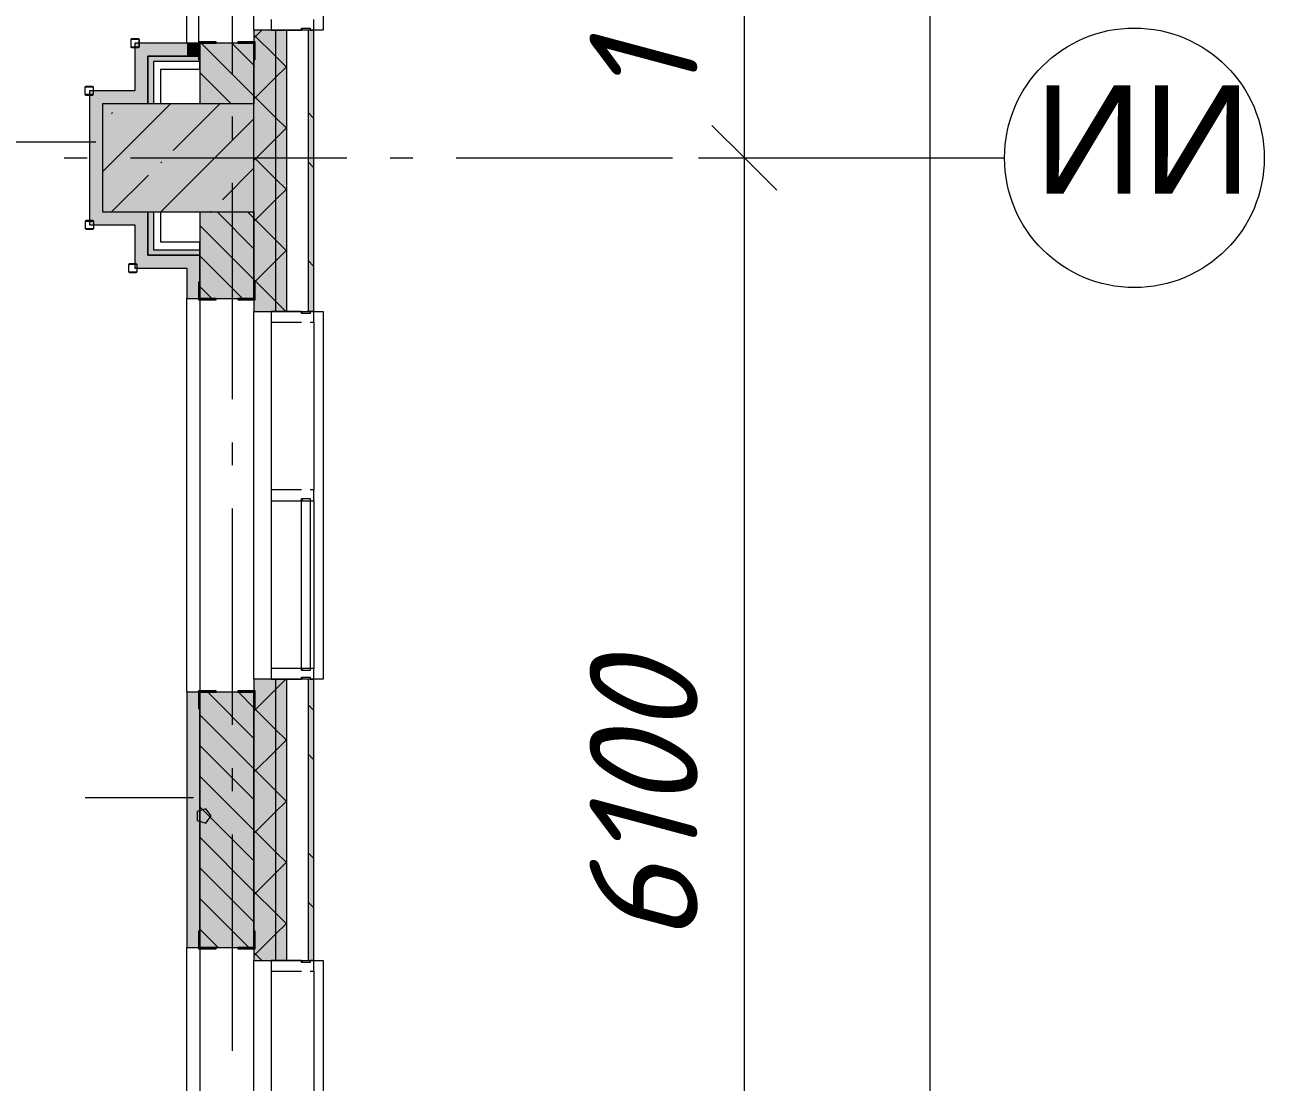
# Model space of a CAD drawing. Header units: millimetres. Extents: x -537608 to 253996, y -217170 to 186033.
# Drawn here: x -265585 to -259858, y -152972 to -148085 of the extents above; entities that cross this region are included whole.
import ezdxf

# ---------------------------------------------------------------- set-up
doc = ezdxf.new("R2010")
doc.units = ezdxf.units.MM
doc.layers.add('PDF _Геометрия', color=7, linetype='Continuous')
doc.layers.add('PDF _Текст', color=7, linetype='Continuous')
doc.layers.add('PDF _Сплошная заливка', color=7, linetype='Continuous', true_color=0xffffff)
doc.styles.add('PDF ArialMT', font='arial.ttf')
doc.styles.add('PDF ISOCPEUR Italic', font='isocpeui.ttf')

msp = doc.modelspace()

# ---------------------------------------------------------------- hatches: boundary and pattern name
at = {"layer": 'PDF _Сплошная заливка', "transparency": 33554559}
h = msp.add_hatch(color=256, dxfattribs=at)
h.paths.add_polyline_path([(-264249.1643, -212249.6591), (-264249.1643, -211209.6571), (-264276.1645, -211209.6571), (-264276.1645, -212249.6591)], flags=0)
h.paths.add_polyline_path([(-264249.1643, -209509.6581), (-264249.1643, -208314.6563), (-264276.1645, -208314.6563), (-264276.1645, -209509.6581)], flags=0)
h.paths.add_polyline_path([(-264249.1643, -206614.6531), (-264249.1643, -205314.6559), (-264276.1645, -205314.6559), (-264276.1645, -206614.6531)], flags=0)
h.paths.add_polyline_path([(-264249.1643, -203614.6527), (-264249.1643, -202299.6538), (-264276.1645, -202299.6538), (-264276.1645, -203614.6527)], flags=0)
h.paths.add_polyline_path([(-264276.1645, -200599.6527), (-264249.1643, -200599.6527), (-264249.1643, -199299.6513), (-264276.1645, -199299.6513), (-264276.1645, -200341.7158)], flags=0)
h.paths.add_polyline_path([(-264249.1643, -197599.6523), (-264249.1643, -196299.6509), (-264276.1645, -196299.6509), (-264276.1645, -197599.6523)], flags=0)
h.paths.add_polyline_path([(-264249.1643, -194599.6499), (-264249.1643, -193299.6505), (-264276.1645, -193299.6505), (-264276.1645, -194599.6499)], flags=0)
h.paths.add_polyline_path([(-264249.1643, -164629.6389), (-264249.1643, -162496.6379), (-264276.1645, -162496.6379), (-264276.1645, -164629.6389)], flags=0)
h.paths.add_polyline_path([(-264249.1643, -160696.6375), (-264249.1643, -160196.6364), (-264276.1645, -160196.6364), (-264276.1645, -160696.6375)], flags=0)
h.paths.add_polyline_path([(-264249.1643, -158906.6365), (-264249.1643, -154109.6348), (-264276.1645, -154109.6348), (-264276.1645, -158906.6365)], flags=0)
h.paths.add_polyline_path([(-264276.1645, -152409.6337), (-264249.1643, -152409.6337), (-264249.1643, -151109.6323), (-264276.1645, -151109.6323), (-264276.1645, -151128.1219)], flags=0)
h.paths.add_polyline_path([(-264249.1643, -149409.6334), (-264249.1643, -148109.6319), (-264276.1645, -148109.6319), (-264276.1645, -149409.6334)], flags=0)
h.paths.add_polyline_path([(-264249.1643, -146409.6309), (-264249.1643, -145109.6316), (-264276.1645, -145109.6316), (-264276.1645, -146409.6309)], flags=0)
h.paths.add_polyline_path([(-264249.1643, -143409.6305), (-264249.1643, -142182.8231), (-264276.1645, -142182.8231), (-264276.1645, -143409.6305)], flags=0)
h.paths.add_polyline_path([(-264276.1645, -140462.8232), (-264249.1643, -140462.8232), (-264249.1643, -139159.6289), (-264276.1645, -139159.6289), (-264276.1645, -139716.2732)], flags=0)
h.paths.add_polyline_path([(-264249.1643, -137459.6279), (-264249.1643, -136159.6286), (-264276.1645, -136159.6286), (-264276.1645, -137459.6279)], flags=0)
h.paths.add_polyline_path([(-264249.1643, -134459.6275), (-264249.1643, -133159.626), (-264276.1645, -133159.626), (-264276.1645, -134459.6275)], flags=0)
h.paths.add_polyline_path([(-264276.1645, -131459.625), (-264249.1643, -131459.625), (-264249.1643, -124122.6244), (-264276.1645, -124122.6244), (-264276.1645, -131157.3868)], flags=0)
h = msp.add_hatch(color=256, dxfattribs=at)
h.paths.add_polyline_path([(-264376.1639, -212099.6584), (-264376.1639, -211209.6571), (-264426.1641, -211209.6571), (-264426.1641, -212099.6584)], flags=0)
h.paths.add_polyline_path([(-264426.1641, -209509.6581), (-264376.1639, -209509.6581), (-264376.1639, -208314.6563), (-264426.1641, -208314.6563), (-264426.1641, -208900.6001)], flags=0)
h.paths.add_polyline_path([(-264376.1639, -206614.6531), (-264376.1639, -205314.6559), (-264426.1641, -205314.6559), (-264426.1641, -206614.6531)], flags=0)
h.paths.add_polyline_path([(-264376.1639, -203614.6527), (-264376.1639, -202299.6538), (-264426.1641, -202299.6538), (-264426.1641, -203614.6527)], flags=0)
h.paths.add_polyline_path([(-264426.1641, -200599.6527), (-264376.1639, -200599.6527), (-264376.1639, -199299.6513), (-264426.1641, -199299.6513), (-264426.1641, -200341.7158)], flags=0)
h.paths.add_polyline_path([(-264426.1641, -197599.6523), (-264376.1639, -197599.6523), (-264376.1639, -196299.6509), (-264426.1641, -196299.6509), (-264426.1641, -196775.5142)], flags=0)
h.paths.add_polyline_path([(-264376.1639, -194599.6499), (-264376.1639, -193299.6505), (-264426.1641, -193299.6505), (-264426.1641, -194599.6499)], flags=0)
h.paths.add_polyline_path([(-264376.1639, -164629.6389), (-264376.1639, -162496.6379), (-264426.1641, -162496.6379), (-264426.1641, -164629.6389)], flags=0)
h.paths.add_polyline_path([(-264376.1639, -160696.6375), (-264376.1639, -160196.6364), (-264426.1641, -160196.6364), (-264426.1641, -160696.6375)], flags=0)
h.paths.add_polyline_path([(-264376.1639, -158906.6365), (-264376.1639, -154109.6348), (-264426.1641, -154109.6348), (-264426.1641, -158906.6365)], flags=0)
h.paths.add_polyline_path([(-264426.1641, -152409.6337), (-264376.1639, -152409.6337), (-264376.1639, -151109.6323), (-264426.1641, -151109.6323), (-264426.1641, -151128.1219)], flags=0)
h.paths.add_polyline_path([(-264376.1639, -149409.6334), (-264376.1639, -148109.6319), (-264426.1641, -148109.6319), (-264426.1641, -149409.6334)], flags=0)
h.paths.add_polyline_path([(-264426.1641, -146409.6309), (-264376.1639, -146409.6309), (-264376.1639, -145109.6316), (-264426.1641, -145109.6316), (-264426.1641, -145422.1975)], flags=0)
h.paths.add_polyline_path([(-264426.1641, -143409.6305), (-264376.1639, -143409.6305), (-264376.1639, -142182.8231), (-264426.1641, -142182.8231), (-264426.1641, -142569.2354)], flags=0)
h.paths.add_polyline_path([(-264376.1639, -140462.8232), (-264376.1639, -139159.6289), (-264426.1641, -139159.6289), (-264426.1641, -140462.8232)], flags=0)
h.paths.add_polyline_path([(-264376.1639, -137459.6279), (-264376.1639, -136159.6286), (-264426.1641, -136159.6286), (-264426.1641, -137459.6279)], flags=0)
h.paths.add_polyline_path([(-264376.1639, -134459.6275), (-264376.1639, -133159.626), (-264426.1641, -133159.626), (-264426.1641, -134459.6275)], flags=0)
h.paths.add_polyline_path([(-264426.1641, -131459.625), (-264376.1639, -131459.625), (-264376.1639, -124249.6228), (-264426.1641, -124249.6228), (-264426.1641, -131157.3868)], flags=0)
h = msp.add_hatch(color=256, dxfattribs=at)
h.paths.add_polyline_path([(-264526.1645, -211999.658), (-264426.1641, -211999.658), (-264426.1641, -211209.6571), (-264526.1645, -211209.6571), (-264526.1645, -211753.5623)], flags=0)
h.paths.add_polyline_path([(-264526.1645, -209509.6581), (-264426.1641, -209509.6581), (-264426.1641, -208314.6563), (-264526.1645, -208314.6563), (-264526.1645, -208900.6001)], flags=0)
h.paths.add_polyline_path([(-264426.1641, -206614.6531), (-264426.1641, -205314.6559), (-264526.1645, -205314.6559), (-264526.1645, -206614.6531)], flags=0)
h.paths.add_polyline_path([(-264426.1641, -203614.6527), (-264426.1641, -202299.6538), (-264526.1645, -202299.6538), (-264526.1645, -203614.6527)], flags=0)
h.paths.add_polyline_path([(-264426.1641, -200599.6527), (-264426.1641, -199299.6513), (-264526.1645, -199299.6513), (-264526.1645, -200599.6527)], flags=0)
h.paths.add_polyline_path([(-264526.1645, -197599.6523), (-264426.1641, -197599.6523), (-264426.1641, -196299.6509), (-264526.1645, -196299.6509), (-264526.1645, -196775.5142)], flags=0)
h.paths.add_polyline_path([(-264426.1641, -194599.6499), (-264426.1641, -193299.6505), (-264526.1645, -193299.6505), (-264526.1645, -194599.6499)], flags=0)
h.paths.add_polyline_path([(-264526.1645, -164629.6389), (-264426.1641, -164629.6389), (-264426.1641, -162496.6379), (-264526.1645, -162496.6379), (-264526.1645, -163966.4508)], flags=0)
h.paths.add_polyline_path([(-264426.1641, -160696.6375), (-264426.1641, -160196.6364), (-264526.1645, -160196.6364), (-264526.1645, -160696.6375)], flags=0)
h.paths.add_polyline_path([(-264526.1645, -158906.6365), (-264426.1641, -158906.6365), (-264426.1641, -154109.6348), (-264526.1645, -154109.6348), (-264526.1645, -156834.0462)], flags=0)
h.paths.add_polyline_path([(-264426.1641, -152409.6337), (-264426.1641, -151109.6323), (-264526.1645, -151109.6323), (-264526.1645, -152409.6337)], flags=0)
h.paths.add_polyline_path([(-264526.1645, -149409.6334), (-264426.1641, -149409.6334), (-264426.1641, -148109.6319), (-264526.1645, -148109.6319), (-264526.1645, -148949.633)], flags=0)
h.paths.add_polyline_path([(-264426.1641, -146409.6309), (-264426.1641, -145109.6316), (-264526.1645, -145109.6316), (-264526.1645, -146409.6309)], flags=0)
h.paths.add_polyline_path([(-264426.1641, -143409.6305), (-264426.1641, -142182.8231), (-264526.1645, -142182.8231), (-264526.1645, -143409.6305)], flags=0)
h.paths.add_polyline_path([(-264526.1645, -140462.8232), (-264426.1641, -140462.8232), (-264426.1641, -139159.6289), (-264526.1645, -139159.6289), (-264526.1645, -140199.6288)], flags=0)
h.paths.add_polyline_path([(-264526.1645, -137459.6279), (-264426.1641, -137459.6279), (-264426.1641, -136159.6286), (-264526.1645, -136159.6286), (-264526.1645, -136863.3111)], flags=0)
h.paths.add_polyline_path([(-264526.1645, -134459.6275), (-264426.1641, -134459.6275), (-264426.1641, -133159.626), (-264526.1645, -133159.626), (-264526.1645, -134010.3489)], flags=0)
h.paths.add_polyline_path([(-264526.1645, -131459.625), (-264426.1641, -131459.625), (-264426.1641, -124299.6231), (-264526.1645, -124299.6231), (-264526.1645, -131157.3868)], flags=0)
h = msp.add_hatch(color=256, dxfattribs=at)
h.paths.add_polyline_path([(-264526.1645, -154399.6335), (-264526.1645, -154169.6333), (-264776.1645, -154169.6333), (-264774.2269, -154399.6335)], flags=0)
h.paths.add_polyline_path([(-264526.1645, -152349.633), (-264526.1645, -151169.6329), (-264776.1645, -151169.6329), (-264774.2269, -152349.633)], flags=0)
h.paths.add_polyline_path([(-264776.1645, -149349.6327), (-264526.1645, -149349.6327), (-264526.1645, -148949.633), (-264776.1645, -148949.633), (-264776.1645, -149149.6318)], flags=0)
h.paths.add_polyline_path([(-264597.5937, -148449.633), (-264526.1645, -148449.633), (-264526.1645, -148169.6326), (-264776.1645, -148169.6326), (-264774.2269, -148449.633)], flags=0)
h.paths.add_polyline_path([(-264776.1645, -146349.6323), (-264526.1645, -146349.6323), (-264526.1645, -145949.6306), (-264776.1645, -145949.6306), (-264776.1645, -146135.4392)], flags=0)
h.paths.add_polyline_path([(-264615.9083, -145449.6305), (-264526.1645, -145449.6305), (-264526.1645, -145169.6323), (-264776.1645, -145169.6323), (-264774.2269, -145449.6305)], flags=0)
h.paths.add_polyline_path([(-264776.1645, -143349.6298), (-264526.1645, -143349.6298), (-264526.1645, -142234.6296), (-264776.1645, -142234.6296), (-264776.1645, -142569.2354)], flags=0)
h.paths.add_polyline_path([(-264776.1645, -140414.6293), (-264526.1645, -140414.6293), (-264526.1645, -140199.6288), (-264776.1645, -140199.6288)], flags=0)
h.paths.add_polyline_path([(-264776.1645, -139699.6287), (-264526.1645, -139699.6287), (-264526.1645, -139219.6296), (-264776.1645, -139219.6296)], flags=0)
h.paths.add_polyline_path([(-264526.1645, -137399.6293), (-264526.1645, -136849.6291), (-264776.1645, -136849.6291), (-264774.2269, -137399.6293)], flags=0)
h.paths.add_polyline_path([(-264526.1645, -136349.6268), (-264526.1645, -136219.6271), (-264776.1645, -136219.6271), (-264774.2269, -136349.6268), (-264563.5199, -136349.6268)], flags=0)
h.paths.add_polyline_path([(-264776.1645, -134399.6268), (-264526.1645, -134399.6268), (-264526.1645, -133219.6268), (-264776.1645, -133219.6268), (-264776.1645, -134010.3489)], flags=0)
h.paths.add_polyline_path([(-264526.1645, -131399.6264), (-264526.1645, -130999.6269), (-264776.1645, -130999.6269), (-264774.2269, -131399.6264)], flags=0)
h.paths.add_polyline_path([(-264526.1645, -130499.6247), (-264526.1645, -128559.9717), (-264776.1645, -128559.9717), (-264774.2269, -130499.6247)], flags=0)
at = {"layer": 'PDF _Сплошная заливка', "true_color": 0xfef929, "transparency": 33554559}
for points in [[(-264836.1641, -148229.6333), (-264836.1641, -148169.6326), (-265076.1653, -148169.6326), (-265076.1653, -148229.6333), (-265016.1641, -148229.6333)], [(-265016.1641, -148449.633), (-265016.1641, -148389.6323), (-265286.1656, -148389.6323), (-265286.1656, -148449.633), (-265226.1644, -148449.633)], [(-265226.1644, -149009.6338), (-265016.1641, -149009.6338), (-265016.1641, -148949.633), (-265226.1644, -148949.633), (-265226.1644, -148988.4013)]]:
    msp.add_hatch(color=2, dxfattribs=at).paths.add_polyline_path(points)
at = {"layer": 'PDF _Сплошная заливка', "true_color": 0x77b143, "transparency": 33554559}
for points in [[(-264776.1645, -148254.6334), (-264776.1645, -148229.6333), (-264991.1651, -148229.6333), (-264991.1651, -148254.6334), (-264956.1645, -148254.6334)], [(-264836.1641, -149149.6318), (-264776.1645, -149149.6318), (-264776.1645, -149124.6338), (-265016.1641, -149124.6338), (-265016.1641, -149149.6318)]]:
    msp.add_hatch(color=75, dxfattribs=at).paths.add_polyline_path(points)

# ---------------------------------------------------------------- linework, layer by layer
at = {"layer": 'PDF _Геометрия', "lineweight": 9}
for p, q in [((-261401.9804, -212139.656), (-261401.9804, -124259.6211)), ((-264836.1641, -148169.6326), (-264836.1641, -146349.6323)), ((-262260.3263, -148699.6319), (-262260.3263, -146999.633)), ((-264446.1645, -148059.6317), (-264446.1645, -148109.6319)), ((-264306.1643, -148109.6319), (-264306.1643, -148099.6315)), ((-264306.1643, -148099.6315), (-264266.164, -148099.6315)), ((-264266.164, -148099.6315), (-264266.164, -148109.6319)), ((-264249.1643, -148109.6319), (-264249.1643, -148059.6317)), ((-265094.4848, -148150.805), (-265095.6566, -148153.6319)), ((-265095.6566, -148153.6319), (-265095.6566, -148185.6334)), ((-265091.6559, -148149.6317), (-265094.4848, -148150.805)), ((-265093.657, -148153.6319), (-265093.0703, -148152.2174)), ((-265093.657, -148185.6334), (-265093.657, -148153.6319)), ((-265093.0703, -148152.2174), (-265091.6559, -148151.6318)), ((-265059.657, -148149.6317), (-265091.6559, -148149.6317)), ((-265091.6559, -148151.6318), (-265059.657, -148151.6318)), ((-265056.8281, -148150.805), (-265059.657, -148149.6317)), ((-265059.657, -148151.6318), (-265058.2425, -148152.2174)), ((-265058.2425, -148152.2174), (-265057.6569, -148153.6319)), ((-265057.6569, -148153.6319), (-265057.6569, -148185.6334)), ((-265055.6568, -148153.6319), (-265056.8281, -148150.805)), ((-265055.6568, -148185.6334), (-265055.6568, -148153.6319)), ((-264526.1645, -148145.8123), (-264489.9852, -148109.6319)), ((-264426.1641, -148109.6319), (-264526.1645, -148109.6319)), ((-264526.1645, -148109.6319), (-264526.1645, -148449.633)), ((-264426.1641, -148230.4299), (-264526.1645, -148130.4295)), ((-264446.1645, -148109.6319), (-264306.1643, -148109.6319)), ((-264426.1641, -148109.6319), (-264426.1641, -149409.6334)), ((-264376.1639, -148109.6319), (-264426.1641, -148109.6319)), ((-264376.1639, -148109.6319), (-264376.1639, -149409.6334)), ((-264276.1645, -148109.6319), (-264376.1639, -148109.6319)), ((-264276.1645, -148109.6319), (-264276.1645, -149409.6334)), ((-264249.1643, -148109.6319), (-264276.1645, -148109.6319)), ((-264266.164, -148109.6319), (-264249.1643, -148109.6319)), ((-264249.1643, -149409.6334), (-264249.1643, -148109.6319)), ((-265095.6566, -148185.6334), (-265094.4848, -148188.4602)), ((-265094.4848, -148188.4602), (-265091.6559, -148189.6314)), ((-265093.0703, -148187.0457), (-265093.657, -148185.6334)), ((-265091.6559, -148187.6335), (-265093.0703, -148187.0457)), ((-265059.657, -148187.6335), (-265091.6559, -148187.6335)), ((-265091.6559, -148189.6314), (-265059.657, -148189.6314)), ((-264836.1641, -148169.6326), (-265076.1653, -148169.6326)), ((-265076.1653, -148169.6326), (-265076.1653, -148229.6333)), ((-265058.2425, -148187.0457), (-265059.657, -148187.6335)), ((-265059.657, -148189.6314), (-265056.8281, -148188.4602)), ((-265057.6569, -148185.6334), (-265058.2425, -148187.0457)), ((-265056.8281, -148188.4602), (-265055.6568, -148185.6334)), ((-264776.1645, -148169.6326), (-264836.1641, -148169.6326)), ((-264776.1645, -148229.6333), (-264776.1645, -148169.6326)), ((-264776.1645, -148169.6326), (-264776.1645, -148229.6333)), ((-264526.1645, -148169.6326), (-264776.1645, -148169.6326)), ((-264526.1645, -148413.2717), (-264769.8042, -148169.6326)), ((-264526.1645, -148271.8506), (-264628.3825, -148169.6326)), ((-264526.1645, -148449.633), (-264526.1645, -148169.6326)), ((-265076.1653, -148229.6333), (-265076.1653, -148389.6323)), ((-264836.1641, -148229.6333), (-265016.1641, -148229.6333)), ((-265016.1641, -148229.6333), (-265016.1641, -148389.6323)), ((-265016.1641, -148449.633), (-265016.1641, -148229.6333)), ((-265016.1641, -148229.6333), (-264991.1651, -148229.6333)), ((-264991.1651, -148229.6333), (-264956.1645, -148229.6333)), ((-264956.1645, -148254.6334), (-264991.1651, -148254.6334)), ((-264991.1651, -148254.6334), (-264991.1651, -148449.633)), ((-264956.1645, -148229.6333), (-264836.1641, -148229.6333)), ((-264776.1645, -148254.6334), (-264956.1645, -148254.6334)), ((-264776.1645, -148229.6333), (-264836.1641, -148229.6333)), ((-264836.1641, -148229.6333), (-264776.1645, -148229.6333)), ((-264776.1645, -148254.6334), (-264776.1645, -148229.6333)), ((-264776.1645, -148229.6333), (-264776.1645, -148449.633)), ((-264776.1645, -148289.6319), (-264776.1645, -148254.6334)), ((-264376.1639, -148280.4302), (-264426.1641, -148230.4299)), ((-264956.1645, -148449.633), (-264956.1645, -148289.6319)), ((-264956.1645, -148289.6319), (-264776.1645, -148289.6319)), ((-264631.226, -148449.633), (-264776.1645, -148304.694)), ((-264526.1645, -148428.6546), (-264426.1641, -148328.6542)), ((-264426.1641, -148328.6542), (-264376.1639, -148278.654)), ((-265306.3986, -148370.8047), (-265307.5698, -148373.6316)), ((-265307.5698, -148373.6316), (-265307.5698, -148405.6331)), ((-265303.5701, -148369.6335), (-265306.3986, -148370.8047)), ((-265305.5697, -148373.6316), (-265304.984, -148372.2192)), ((-265305.5697, -148405.6331), (-265305.5697, -148373.6316)), ((-265304.984, -148372.2192), (-265303.5701, -148371.6315)), ((-265271.5702, -148369.6335), (-265303.5701, -148369.6335)), ((-265303.5701, -148371.6315), (-265271.5702, -148371.6315)), ((-265268.7413, -148370.8047), (-265271.5702, -148369.6335)), ((-265271.5702, -148371.6315), (-265270.1558, -148372.2192)), ((-265270.1558, -148372.2192), (-265269.5706, -148373.6316)), ((-265269.5706, -148373.6316), (-265269.5706, -148405.6331)), ((-265267.5706, -148373.6316), (-265268.7413, -148370.8047)), ((-265267.5706, -148405.6331), (-265267.5706, -148373.6316)), ((-265307.5698, -148405.6331), (-265306.3986, -148408.4599)), ((-265306.3986, -148408.4599), (-265303.5701, -148409.6332)), ((-265304.984, -148407.0476), (-265305.5697, -148405.6331)), ((-265303.5701, -148407.6332), (-265304.984, -148407.0476)), ((-265271.5702, -148407.6332), (-265303.5701, -148407.6332)), ((-265303.5701, -148409.6332), (-265271.5702, -148409.6332)), ((-265076.1653, -148389.6323), (-265286.1656, -148389.6323)), ((-265286.1656, -148389.6323), (-265286.1656, -148449.633)), ((-265270.1558, -148407.0476), (-265271.5702, -148407.6332)), ((-265271.5702, -148409.6332), (-265268.7413, -148408.4599)), ((-265269.5706, -148405.6331), (-265270.1558, -148407.0476)), ((-265268.7413, -148408.4599), (-265267.5706, -148405.6331)), ((-265016.1641, -148389.6323), (-265016.1641, -148449.633)), ((-264426.1641, -148513.2722), (-264526.1645, -148413.2717)), ((-265286.1656, -148449.633), (-265286.1656, -149009.6338)), ((-265226.1644, -148763.6178), (-264912.1796, -148449.633)), ((-265226.1644, -148449.633), (-265226.1644, -148949.633)), ((-264526.1645, -148449.633), (-265226.1644, -148449.633)), ((-265184.7232, -148494.0786), (-265179.9825, -148489.3356)), ((-264899.5999, -148665.1524), (-264684.0805, -148449.633)), ((-264774.2269, -148448.0528), (-264776.1645, -148446.1151)), ((-264526.1645, -148949.633), (-264526.1645, -148449.633)), ((-264955.9826, -148949.633), (-264526.1645, -148519.815)), ((-264376.1639, -148563.2724), (-264426.1641, -148513.2722)), ((-264526.1645, -148711.4969), (-264426.1641, -148611.4964)), ((-264426.1641, -148611.4964), (-264376.1639, -148561.4962)), ((-265256.1647, -148626.8018), (-266079.8982, -148626.8018)), ((-264956.6252, -148722.1777), (-264951.8834, -148717.4347)), ((-264426.1641, -148796.1145), (-264526.1645, -148696.1141)), ((-262472.4591, -148699.6319), (-262260.3263, -148699.6319)), ((-262260.3263, -154799.6352), (-262260.3263, -148699.6319)), ((-262260.3263, -148699.6319), (-262020.3268, -148699.6319)), ((-265184.0817, -148949.633), (-265013.6495, -148779.2009)), ((-264671.5019, -148893.2515), (-264526.1645, -148747.9141)), ((-264376.1639, -148846.1147), (-264426.1641, -148796.1145)), ((-264426.1641, -148894.3409), (-264376.1639, -148844.3407)), ((-264526.1645, -148994.3392), (-264426.1641, -148894.3409)), ((-265226.1644, -148949.633), (-264526.1645, -148949.633)), ((-265016.1641, -149009.6338), (-265016.1641, -148949.633)), ((-265016.1641, -148949.633), (-265016.1641, -149089.6332)), ((-264991.1651, -148949.633), (-264991.1651, -149089.6332)), ((-264956.1645, -149089.6332), (-264956.1645, -148949.633)), ((-264776.1645, -148949.633), (-264776.1645, -149149.6318)), ((-264727.8834, -148949.633), (-264723.7853, -148945.5338)), ((-264526.1645, -149120.3796), (-264696.9111, -148949.633)), ((-264526.1645, -148978.9584), (-264555.4899, -148949.633)), ((-264526.1645, -149349.6327), (-264526.1645, -148949.633)), ((-264526.1645, -148949.633), (-264526.1645, -149409.6334)), ((-265304.9927, -148990.804), (-265306.1649, -148993.633)), ((-265306.1649, -148993.633), (-265306.1649, -149025.6324)), ((-265302.1648, -148989.6328), (-265304.9927, -148990.804)), ((-265304.1649, -148993.633), (-265303.5793, -148992.2185)), ((-265304.1649, -149025.6324), (-265304.1649, -148993.633)), ((-265303.5793, -148992.2185), (-265302.1648, -148991.6329)), ((-265270.1644, -148989.6328), (-265302.1648, -148989.6328)), ((-265302.1648, -148991.6329), (-265270.1644, -148991.6329)), ((-265286.1656, -149009.6338), (-265226.1644, -149009.6338)), ((-265267.3359, -148990.804), (-265270.1644, -148989.6328)), ((-265270.1644, -148991.6329), (-265268.7504, -148992.2185)), ((-265268.7504, -148992.2185), (-265268.1643, -148993.633)), ((-265268.1643, -148993.633), (-265268.1643, -149025.6324)), ((-265266.1652, -148993.633), (-265267.3359, -148990.804)), ((-265266.1652, -149025.6324), (-265266.1652, -148993.633)), ((-265226.1644, -149009.6338), (-265076.1653, -149009.6338)), ((-265076.1653, -149009.6338), (-265076.1653, -149209.6325)), ((-265016.1641, -149149.6318), (-265016.1641, -149009.6338)), ((-264526.1645, -149261.8008), (-264776.1645, -149011.7996)), ((-264426.1641, -149078.9567), (-264526.1645, -148978.9584)), ((-265306.1649, -149025.6324), (-265304.9927, -149028.4613)), ((-265304.9927, -149028.4613), (-265302.1648, -149029.6326)), ((-265303.5793, -149027.0469), (-265304.1649, -149025.6324)), ((-265302.1648, -149027.6325), (-265303.5793, -149027.0469)), ((-265270.1644, -149027.6325), (-265302.1648, -149027.6325)), ((-265302.1648, -149029.6326), (-265270.1644, -149029.6326)), ((-265268.7504, -149027.0469), (-265270.1644, -149027.6325)), ((-265270.1644, -149029.6326), (-265267.3359, -149028.4613)), ((-265268.1643, -149025.6324), (-265268.7504, -149027.0469)), ((-265267.3359, -149028.4613), (-265266.1652, -149025.6324)), ((-265016.1641, -149089.6332), (-265016.1641, -149124.6338)), ((-265016.1641, -149124.6338), (-265016.1641, -149149.6318)), ((-264991.1651, -149089.6332), (-264991.1651, -149124.6338)), ((-264991.1651, -149124.6338), (-264776.1645, -149124.6338)), ((-264776.1645, -149089.6332), (-264956.1645, -149089.6332)), ((-264776.1645, -149124.6338), (-264776.1645, -149089.6332)), ((-264776.1645, -149149.6318), (-264776.1645, -149124.6338)), ((-264376.1639, -149128.957), (-264426.1641, -149078.9567)), ((-264426.1641, -149177.1831), (-264376.1639, -149127.1829)), ((-265016.1641, -149149.6318), (-264836.1641, -149149.6318)), ((-264836.1641, -149149.6318), (-265016.1641, -149149.6318)), ((-264776.1645, -149149.6318), (-264836.1641, -149149.6318)), ((-264836.1641, -149149.6318), (-264776.1645, -149149.6318)), ((-264776.1645, -149149.6318), (-264776.1645, -149349.6327)), ((-264776.1645, -149349.6327), (-264776.1645, -149149.6318)), ((-264579.7537, -149349.6327), (-264776.1645, -149153.2229)), ((-264526.1645, -149277.1814), (-264426.1641, -149177.1831)), ((-265104.9935, -149190.8049), (-265106.1652, -149193.6339)), ((-265106.1652, -149193.6339), (-265106.1652, -149225.6333)), ((-265106.1652, -149225.6333), (-265104.9935, -149228.4622)), ((-265102.165, -149189.6337), (-265104.9935, -149190.8049)), ((-265104.9935, -149228.4622), (-265102.165, -149229.6335)), ((-265104.1651, -149193.6339), (-265103.5789, -149192.2194)), ((-265104.1651, -149225.6333), (-265104.1651, -149193.6339)), ((-265103.5789, -149227.0477), (-265104.1651, -149225.6333)), ((-265103.5789, -149192.2194), (-265102.165, -149191.6338)), ((-265102.165, -149227.6334), (-265103.5789, -149227.0477)), ((-265070.1645, -149189.6337), (-265102.165, -149189.6337)), ((-265102.165, -149191.6338), (-265070.1645, -149191.6338)), ((-265070.1645, -149227.6334), (-265102.165, -149227.6334)), ((-265102.165, -149229.6335), (-265070.1645, -149229.6335)), ((-265076.1653, -149209.6325), (-265016.1641, -149209.6325)), ((-265067.3366, -149190.8049), (-265070.1645, -149189.6337)), ((-265070.1645, -149191.6338), (-265068.75, -149192.2194)), ((-265068.75, -149227.0477), (-265070.1645, -149227.6334)), ((-265070.1645, -149229.6335), (-265067.3366, -149228.4622)), ((-265068.75, -149192.2194), (-265068.1644, -149193.6339)), ((-265068.1644, -149225.6333), (-265068.75, -149227.0477)), ((-265068.1644, -149193.6339), (-265068.1644, -149225.6333)), ((-265066.1643, -149193.6339), (-265067.3366, -149190.8049)), ((-265067.3366, -149228.4622), (-265066.1643, -149225.6333)), ((-265066.1643, -149225.6333), (-265066.1643, -149193.6339)), ((-265016.1641, -149209.6325), (-264836.1641, -149209.6325)), ((-264836.1641, -149209.6325), (-264836.1641, -149349.6327)), ((-264721.1743, -149349.6327), (-264776.1645, -149294.6419)), ((-264426.1641, -149361.799), (-264526.1645, -149261.8008)), ((-264836.1641, -151169.6329), (-264836.1641, -149349.6327)), ((-264836.1641, -149349.6327), (-264776.1645, -149349.6327)), ((-264776.1645, -149349.6327), (-264526.1645, -149349.6327)), ((-264526.1645, -149409.6334), (-264426.1641, -149409.6334)), ((-264306.1643, -149409.6334), (-264446.1645, -149409.6334)), ((-264446.1645, -149409.6334), (-264446.1645, -149459.6314)), ((-264378.3313, -149409.6334), (-264426.1641, -149361.799)), ((-264426.1641, -149409.6334), (-264376.1639, -149409.6334)), ((-264376.1639, -149409.6334), (-264276.1645, -149409.6334)), ((-264306.1643, -149419.6317), (-264306.1643, -149409.6334)), ((-264276.1645, -149409.6334), (-264249.1643, -149409.6334)), ((-264249.1643, -149409.6334), (-264266.164, -149409.6334)), ((-264266.164, -149409.6334), (-264266.164, -149419.6317)), ((-264249.1643, -149459.6314), (-264249.1643, -149409.6334)), ((-264446.1645, -149459.6314), (-264306.1643, -149459.6314)), ((-264446.1645, -149459.6314), (-264446.1645, -150234.6327)), ((-264266.164, -149419.6317), (-264306.1643, -149419.6317)), ((-264266.164, -149459.6314), (-264249.1643, -149459.6314)), ((-264249.1643, -149459.6314), (-264249.1643, -150234.6327)), ((-264306.1643, -150234.6327), (-264446.1645, -150234.6327)), ((-264446.1645, -150234.6327), (-264446.1645, -150284.6329)), ((-264306.1643, -150284.6329), (-264306.1643, -150274.6325)), ((-264306.1643, -150274.6325), (-264266.164, -150274.6325)), ((-264249.1643, -150234.6327), (-264266.164, -150234.6327)), ((-264266.164, -150274.6325), (-264266.164, -150284.6329)), ((-264249.1643, -150284.6329), (-264249.1643, -150234.6327)), ((-264446.1645, -150284.6329), (-264446.1645, -151059.6321)), ((-264446.1645, -150284.6329), (-264306.1643, -150284.6329)), ((-264306.1643, -151059.6321), (-264306.1643, -150284.6329)), ((-264306.1643, -150284.6329), (-264266.164, -150284.6329)), ((-264266.164, -150284.6329), (-264266.164, -151059.6321)), ((-264266.164, -150284.6329), (-264249.1643, -150284.6329)), ((-264249.1643, -150284.6329), (-264249.1643, -151059.6321)), ((-264306.1643, -151059.6321), (-264446.1645, -151059.6321)), ((-264446.1645, -151059.6321), (-264446.1645, -151109.6323)), ((-264266.164, -151059.6321), (-264306.1643, -151059.6321)), ((-264306.1643, -151069.6325), (-264306.1643, -151059.6321)), ((-264266.164, -151069.6325), (-264306.1643, -151069.6325)), ((-264249.1643, -151059.6321), (-264266.164, -151059.6321)), ((-264266.164, -151059.6321), (-264266.164, -151069.6325)), ((-264249.1643, -151109.6323), (-264249.1643, -151059.6321)), ((-264426.1641, -151109.6323), (-264526.1645, -151109.6323)), ((-264526.1645, -151109.6323), (-264526.1645, -152409.6337)), ((-264446.1645, -151109.6323), (-264306.1643, -151109.6323)), ((-264426.1641, -151157.0813), (-264378.7157, -151109.6323)), ((-264376.1639, -151109.6323), (-264426.1641, -151109.6323)), ((-264426.1641, -151109.6323), (-264426.1641, -152409.6337)), ((-264276.1645, -151109.6323), (-264376.1639, -151109.6323)), ((-264376.1639, -151109.6323), (-264376.1639, -152409.6337)), ((-264306.1643, -151109.6323), (-264306.1643, -151099.6339)), ((-264306.1643, -151099.6339), (-264266.164, -151099.6339)), ((-264249.1643, -151109.6323), (-264276.1645, -151109.6323)), ((-264276.1645, -151109.6323), (-264276.1645, -152409.6337)), ((-264266.164, -151099.6339), (-264266.164, -151109.6323)), ((-264266.164, -151109.6323), (-264249.1643, -151109.6323)), ((-264249.1643, -152409.6337), (-264249.1643, -151109.6323)), ((-264776.1645, -151169.6329), (-264836.1641, -151169.6329)), ((-264836.1641, -151169.6329), (-264836.1641, -152349.633)), ((-264526.1645, -151169.6329), (-264776.1645, -151169.6329)), ((-264776.1645, -151169.6329), (-264776.1645, -152349.633)), ((-264776.1645, -152349.633), (-264776.1645, -151169.6329)), ((-264526.1645, -151383.1221), (-264739.6526, -151169.6329)), ((-264526.1645, -151241.6988), (-264598.2315, -151169.6329)), ((-264526.1645, -151257.0817), (-264426.1641, -151157.0813)), ((-264526.1645, -152349.633), (-264526.1645, -151169.6329)), ((-264426.1641, -151341.6993), (-264526.1645, -151241.6988)), ((-264526.1645, -151524.5432), (-264776.1645, -151274.5422)), ((-264376.1639, -151391.6995), (-264426.1641, -151341.6993)), ((-264526.1645, -151665.9644), (-264776.1645, -151415.9633)), ((-264426.1641, -151439.9257), (-264376.1639, -151389.9255)), ((-264526.1645, -151539.924), (-264426.1641, -151439.9257)), ((-264426.1641, -151624.5437), (-264526.1645, -151524.5432)), ((-264526.1645, -151807.3855), (-264776.1645, -151557.3844)), ((-264376.1639, -151674.5417), (-264426.1641, -151624.5437)), ((-264806.1649, -151658.3989), (-265306.1649, -151658.3989)), ((-264526.1645, -151948.8067), (-264776.1645, -151698.8077)), ((-264426.1641, -151722.768), (-264376.1639, -151672.7677)), ((-264748.8333, -151708.4035), (-264787.9649, -151721.1188)), ((-264787.9649, -151721.1188), (-264787.9649, -151762.2639)), ((-264787.9649, -151762.2639), (-264748.8333, -151774.9771)), ((-264724.6497, -151741.6903), (-264748.8333, -151708.4035)), ((-264748.8333, -151774.9771), (-264724.6497, -151741.6903)), ((-264526.1645, -151822.7684), (-264426.1641, -151722.768)), ((-264426.1641, -151907.386), (-264526.1645, -151807.3855)), ((-264526.1645, -152090.2278), (-264776.1645, -151840.2289)), ((-264376.1639, -151957.3862), (-264426.1641, -151907.386)), ((-264526.1645, -152231.649), (-264776.1645, -151981.65)), ((-264426.1641, -152005.6102), (-264376.1639, -151955.61)), ((-264526.1645, -152105.6107), (-264426.1641, -152005.6102)), ((-264426.1641, -152190.2282), (-264526.1645, -152090.2278)), ((-264549.6016, -152349.633), (-264776.1645, -152123.0711)), ((-264376.1639, -152240.2284), (-264426.1641, -152190.2282)), ((-264691.0238, -152349.633), (-264776.1645, -152264.4923)), ((-264426.1641, -152288.4525), (-264376.1639, -152238.4523)), ((-264526.1645, -152388.4529), (-264426.1641, -152288.4525)), ((-264836.1641, -152349.633), (-264776.1645, -152349.633)), ((-264836.1641, -154169.6333), (-264836.1641, -152349.633)), ((-264776.1645, -152349.633), (-264526.1645, -152349.633)), ((-264489.602, -152409.6337), (-264526.1645, -152373.0701)), ((-264526.1645, -152409.6337), (-264426.1641, -152409.6337)), ((-264306.1643, -152409.6337), (-264446.1645, -152409.6337)), ((-264446.1645, -152409.6337), (-264446.1645, -152459.6339)), ((-264426.1641, -152409.6337), (-264376.1639, -152409.6337)), ((-264376.1639, -152409.6337), (-264276.1645, -152409.6337)), ((-264306.1643, -152419.6342), (-264306.1643, -152409.6337)), ((-264266.164, -152419.6342), (-264306.1643, -152419.6342)), ((-264276.1645, -152409.6337), (-264249.1643, -152409.6337)), ((-264249.1643, -152409.6337), (-264266.164, -152409.6337)), ((-264266.164, -152409.6337), (-264266.164, -152419.6342)), ((-264249.1643, -152459.6339), (-264249.1643, -152409.6337)), ((-264446.1645, -152459.6339), (-264306.1643, -152459.6339)), ((-264446.1645, -152459.6339), (-264446.1645, -153234.6331)), ((-264266.164, -152459.6339), (-264249.1643, -152459.6339)), ((-264249.1643, -152459.6339), (-264249.1643, -153234.6331))]:
    msp.add_line(p, q, dxfattribs=at)
at = {"layer": 'PDF _Геометрия', "color": 9, "lineweight": 9, "true_color": 0xc0c0c0}
for p, q in [((-264782.1649, -146355.6326), (-264782.1649, -148163.6323)), ((-264526.1645, -148109.6319), (-264526.1645, -146409.6309)), ((-264776.1645, -149355.6329), (-264776.1645, -151163.6327)), ((-264526.1645, -151109.6323), (-264526.1645, -149409.6334)), ((-264776.1645, -152355.6333), (-264776.1645, -154163.6352)), ((-264526.1645, -154109.6348), (-264526.1645, -152409.6337))]:
    msp.add_line(p, q, dxfattribs=at)
at = {"layer": 'PDF _Геометрия', "color": 253, "lineweight": 9, "true_color": 0xaaaaaa}
for p, q in [((-264206.1639, -146409.6309), (-264206.1639, -148109.6319)), ((-264626.1644, -148309.2216), (-264626.1644, -147309.2215)), ((-264304.1642, -148099.6315), (-264304.1642, -148109.6319)), ((-264206.1639, -148109.6319), (-264249.1643, -148109.6319)), ((-264626.1644, -148615.0553), (-264626.1644, -148509.2225)), ((-265403.2266, -148699.6319), (-265297.3922, -148699.6319)), ((-265097.393, -148699.6319), (-264097.3934, -148699.6319)), ((-263897.3914, -148699.6319), (-263791.5592, -148699.6319)), ((-263591.5599, -148699.6319), (-262591.5584, -148699.6319)), ((-262391.5583, -148699.6319), (-262285.7242, -148699.6319)), ((-262085.7249, -148699.6319), (-261058.2013, -148699.6319)), ((-264626.1644, -149815.0563), (-264626.1644, -148815.0562)), ((-264304.1642, -149409.6334), (-264304.1642, -149419.6317)), ((-264249.1643, -149409.6334), (-264206.1639, -149409.6334)), ((-264206.1639, -149409.6334), (-264206.1639, -151109.6323)), ((-264626.1644, -150120.89), (-264626.1644, -150015.055)), ((-264304.1642, -150274.6325), (-264304.1642, -150284.6329)), ((-264626.1644, -151320.8888), (-264626.1644, -150320.8887)), ((-264304.1642, -151059.6321), (-264304.1642, -151069.6325)), ((-264304.1642, -151099.6339), (-264304.1642, -151109.6323)), ((-264206.1639, -151109.6323), (-264249.1643, -151109.6323)), ((-264626.1644, -151626.7225), (-264626.1644, -151520.8897)), ((-264626.1644, -152826.7235), (-264626.1644, -151826.7234)), ((-264304.1642, -152409.6337), (-264304.1642, -152419.6342)), ((-264249.1643, -152409.6337), (-264206.1639, -152409.6337)), ((-264206.1639, -152409.6337), (-264206.1639, -154109.6348))]:
    msp.add_line(p, q, dxfattribs=at)
at = {"layer": 'PDF _Геометрия', "color": 253, "lineweight": 20, "true_color": 0xaaaaaa}
for p, q in [((-264701.1642, -148163.6323), (-264782.1649, -148163.6323)), ((-264782.1649, -148163.6323), (-264782.1649, -148244.633)), ((-264776.1645, -148169.6326), (-264701.1642, -148169.6326)), ((-264776.1645, -148244.633), (-264776.1645, -148169.6326)), ((-264701.1642, -148169.6326), (-264701.1642, -148163.6323)), ((-264601.1649, -148163.6323), (-264601.1649, -148169.6326)), ((-264520.1643, -148163.6323), (-264601.1649, -148163.6323)), ((-264601.1649, -148169.6326), (-264526.1645, -148169.6326)), ((-264526.1645, -148169.6326), (-264526.1645, -148244.633)), ((-264520.1643, -148244.633), (-264520.1643, -148163.6323)), ((-264782.1649, -148244.633), (-264776.1645, -148244.633)), ((-264526.1645, -148244.633), (-264520.1643, -148244.633)), ((-264776.1645, -149274.6323), (-264782.1649, -149274.6323)), ((-264782.1649, -149274.6323), (-264782.1649, -149355.6329)), ((-264776.1645, -149349.6327), (-264776.1645, -149274.6323)), ((-264520.1643, -149274.6323), (-264526.1645, -149274.6323)), ((-264526.1645, -149274.6323), (-264526.1645, -149349.6327)), ((-264520.1643, -149355.6329), (-264520.1643, -149274.6323)), ((-264782.1649, -149355.6329), (-264701.1642, -149355.6329)), ((-264701.1642, -149349.6327), (-264776.1645, -149349.6327)), ((-264701.1642, -149355.6329), (-264701.1642, -149349.6327)), ((-264601.1649, -149349.6327), (-264601.1649, -149355.6329)), ((-264526.1645, -149349.6327), (-264601.1649, -149349.6327)), ((-264601.1649, -149355.6329), (-264520.1643, -149355.6329)), ((-264701.1642, -151163.6327), (-264782.1649, -151163.6327)), ((-264782.1649, -151163.6327), (-264782.1649, -151244.6333)), ((-264776.1645, -151169.6329), (-264701.1642, -151169.6329)), ((-264776.1645, -151244.6333), (-264776.1645, -151169.6329)), ((-264701.1642, -151169.6329), (-264701.1642, -151163.6327)), ((-264601.1649, -151163.6327), (-264601.1649, -151169.6329)), ((-264520.1643, -151163.6327), (-264601.1649, -151163.6327)), ((-264601.1649, -151169.6329), (-264526.1645, -151169.6329)), ((-264526.1645, -151169.6329), (-264526.1645, -151244.6333)), ((-264520.1643, -151244.6333), (-264520.1643, -151163.6327)), ((-264782.1649, -151244.6333), (-264776.1645, -151244.6333)), ((-264526.1645, -151244.6333), (-264520.1643, -151244.6333)), ((-264776.1645, -152274.6327), (-264782.1649, -152274.6327)), ((-264782.1649, -152274.6327), (-264782.1649, -152355.6333)), ((-264776.1645, -152349.633), (-264776.1645, -152274.6327)), ((-264520.1643, -152274.6327), (-264526.1645, -152274.6327)), ((-264526.1645, -152274.6327), (-264526.1645, -152349.633)), ((-264520.1643, -152355.6333), (-264520.1643, -152274.6327)), ((-264782.1649, -152355.6333), (-264701.1642, -152355.6333)), ((-264701.1642, -152349.633), (-264776.1645, -152349.633)), ((-264701.1642, -152355.6333), (-264701.1642, -152349.633)), ((-264601.1649, -152349.633), (-264601.1649, -152355.6333)), ((-264526.1645, -152349.633), (-264601.1649, -152349.633)), ((-264601.1649, -152355.6333), (-264520.1643, -152355.6333))]:
    msp.add_line(p, q, dxfattribs=at)
at = {"layer": 'PDF _Геометрия', "color": 8, "lineweight": 9, "true_color": 0x787878}
for p, q in [((-264249.1643, -148517.2422), (-264276.1645, -148490.242)), ((-264249.1643, -148745.3413), (-264276.1645, -148718.3411)), ((-264249.1643, -149201.5396), (-264276.1645, -149174.5393)), ((-264269.1685, -149409.6334), (-264276.1645, -149402.6363)), ((-264249.1643, -151254.425), (-264276.1645, -151227.4248)), ((-264249.1643, -151482.5241), (-264276.1645, -151455.5239)), ((-264249.1643, -151938.7222), (-264276.1645, -151911.722)), ((-264249.1643, -152166.8192), (-264276.1645, -152139.8211))]:
    msp.add_line(p, q, dxfattribs=at)
at = {"layer": 'PDF _Геометрия', "lineweight": 20}
for p, q in [((-262410.3267, -148549.6334), (-262260.3263, -148699.6319)), ((-262260.3263, -148699.6319), (-262110.3262, -148849.6326))]:
    msp.add_line(p, q, dxfattribs=at)
msp.add_circle((-260458.2004, -148699.6325), 599.9999, dxfattribs=at)
at = {"layer": 'PDF _Сплошная заливка', "color": 2, "lineweight": 35, "true_color": 0xfef929, "transparency": 33554559}
for points in [[(-264836.1641, -148229.6333), (-264776.1645, -148229.6333), (-264836.1641, -148169.6326), (-264776.1645, -148169.6326)], [(-265016.1641, -148389.6323), (-265016.1641, -148229.6333), (-265076.1653, -148389.6323), (-265076.1653, -148229.6333)], [(-265226.1644, -149009.6338), (-265226.1644, -148449.633), (-265286.1656, -149009.6338), (-265286.1656, -148449.633)], [(-265016.1641, -149209.6325), (-265016.1641, -149009.6338), (-265076.1653, -149209.6325), (-265076.1653, -149009.6338)], [(-264836.1641, -149209.6325), (-264836.1641, -149149.6318), (-265016.1641, -149209.6325), (-265016.1641, -149149.6318)], [(-264776.1645, -149349.6327), (-264776.1645, -149149.6318), (-264836.1641, -149349.6327), (-264836.1641, -149149.6318)], [(-264836.1641, -152349.633), (-264776.1645, -152349.633), (-264836.1641, -151169.6329), (-264776.1645, -151169.6329)]]:
    msp.add_solid(points, dxfattribs=at)
at = {"layer": 'PDF _Сплошная заливка', "color": 75, "lineweight": 35, "true_color": 0x77b143, "transparency": 33554559}
for points in [[(-264991.1651, -148449.633), (-264991.1651, -148229.6333), (-265016.1641, -148449.633), (-265016.1641, -148229.6333)], [(-264991.1651, -149124.6338), (-264991.1651, -148949.633), (-265016.1641, -149124.6338), (-265016.1641, -148949.633)]]:
    msp.add_solid(points, dxfattribs=at)
at = {"layer": 'PDF _Сплошная заливка', "lineweight": 35, "transparency": 33554559}
msp.add_solid([(-265226.1644, -148949.633), (-264526.1645, -148949.633), (-265226.1644, -148449.633), (-264526.1645, -148449.633)], dxfattribs=at)

# ---------------------------------------------------------------- texts
at = {"layer": 'PDF _Текст', "char_height": 500, "attachment_point": 4, "rotation": 90, "style": 'PDF ISOCPEUR Italic'}
for s, insert in [('1700 1300', (-262725.8401, -148433.8238)), ('6100', (-262725.8401, -152333.8217))]:
    msp.add_mtext(s, dxfattribs=dict(at, insert=insert))
at = {"layer": 'PDF _Текст', "insert": (-260921.4595, -148614.8411), "char_height": 500, "attachment_point": 4, "style": 'PDF ArialMT'}
msp.add_mtext('ИИ', dxfattribs=at)

doc.saveas('drawing.dxf')
